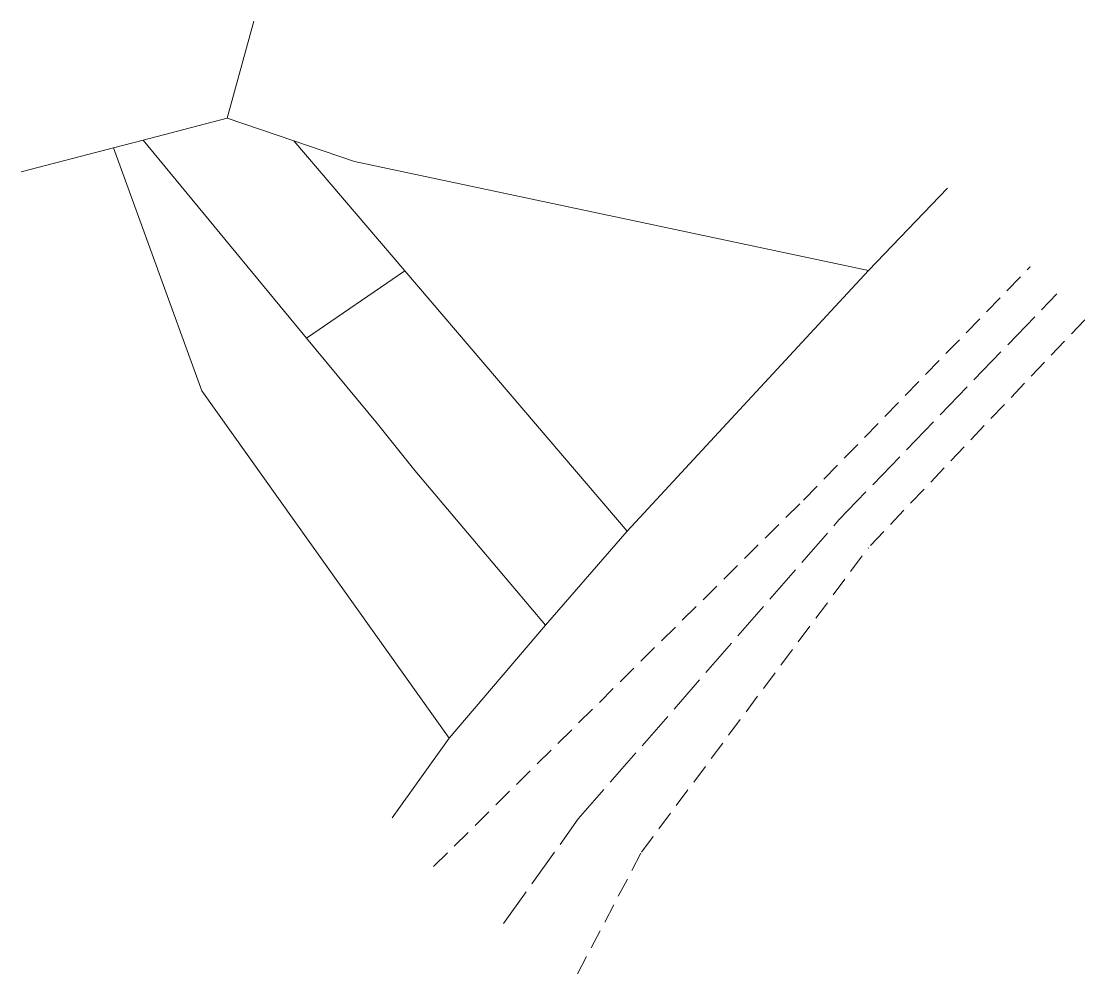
# Model space of a CAD drawing. Header units: metres. Extents: x 536810.1 to 536862.5, y 1838915.6 to 1838962.6.
import ezdxf

# ---------------------------------------------------------------- set-up
doc = ezdxf.new("R2010")
doc.units = ezdxf.units.M
doc.header["$LTSCALE"] = 0.32
doc.linetypes.add('LONG_DASHED', pattern=[7.5, 6, -1.5])
doc.linetypes.add('MEDIUM_DASHED', pattern=[4.5, 3, -1.5])
for name, color, linetype, lineweight in [('1', 7, 'Continuous', 13), ('10', 7, 'Continuous', 13), ('22', 7, 'MEDIUM_DASHED', 13), ('36', 7, 'Continuous', 13)]:
    doc.layers.add(name, color=color, linetype=linetype, lineweight=lineweight)

msp = doc.modelspace()

# ---------------------------------------------------------------- linework, layer by layer
at = {"layer": '1'}
for p, q in [((536820.21, 1838957.86), (536823.51, 1838956.74)), ((536814.6, 1838956.39), (536816.06, 1838956.77)), ((536839.96, 1838937.46), (536851.86, 1838950.34)), ((536835.92, 1838932.82), (536831.17, 1838927.25))]:
    msp.add_line(p, q, dxfattribs=at)
at = {"layer": '10'}
for p, q in [((536820.21, 1838957.86), (536821.53, 1838962.64)), ((536816.06, 1838956.77), (536820.21, 1838957.86)), ((536810.05, 1838955.2), (536814.6, 1838956.39)), ((536818.97, 1838944.4), (536814.6, 1838956.39)), ((536851.86, 1838950.34), (536855.77, 1838954.4)), ((536831.17, 1838927.25), (536818.97, 1838944.4)), ((536835.92, 1838932.82), (536839.96, 1838937.46)), ((536828.36, 1838923.31), (536831.17, 1838927.25))]:
    msp.add_line(p, q, dxfattribs=at)
for points in [[(536851.86, 1838950.34), (536826.5, 1838955.72), (536823.51, 1838956.74)], [(536835.92, 1838932.82), (536829.47, 1838940.47), (536827.63, 1838942.76), (536824.13, 1838947), (536828.99, 1838950.32), (536839.96, 1838937.46)]]:
    msp.add_lwpolyline(points, dxfattribs=at)
at = {"layer": '22'}
for p, q in [((536862.54, 1838947.9), (536851.86, 1838936.65)), ((536840.66, 1838921.62), (536851.86, 1838936.65)), ((536837.51, 1838915.62), (536840.66, 1838921.62))]:
    msp.add_line(p, q, dxfattribs=at)
msp.add_lwpolyline([(536830.4, 1838920.91), (536848.66, 1838939), (536859.83, 1838950.5), (536859.85, 1838950.53)], dxfattribs=at)
at = {"layer": '36'}
for p, q in [((536816.06, 1838956.77), (536824.13, 1838947)), ((536823.51, 1838956.74), (536828.99, 1838950.32))]:
    msp.add_line(p, q, dxfattribs=at)
at = {"layer": '36', "linetype": 'LONG_DASHED'}
msp.add_lwpolyline([(536833.85, 1838918.1), (536837.54, 1838923.26), (536850.41, 1838938.03), (536861.17, 1838949.19)], dxfattribs=at)

doc.saveas('drawing.dxf')
